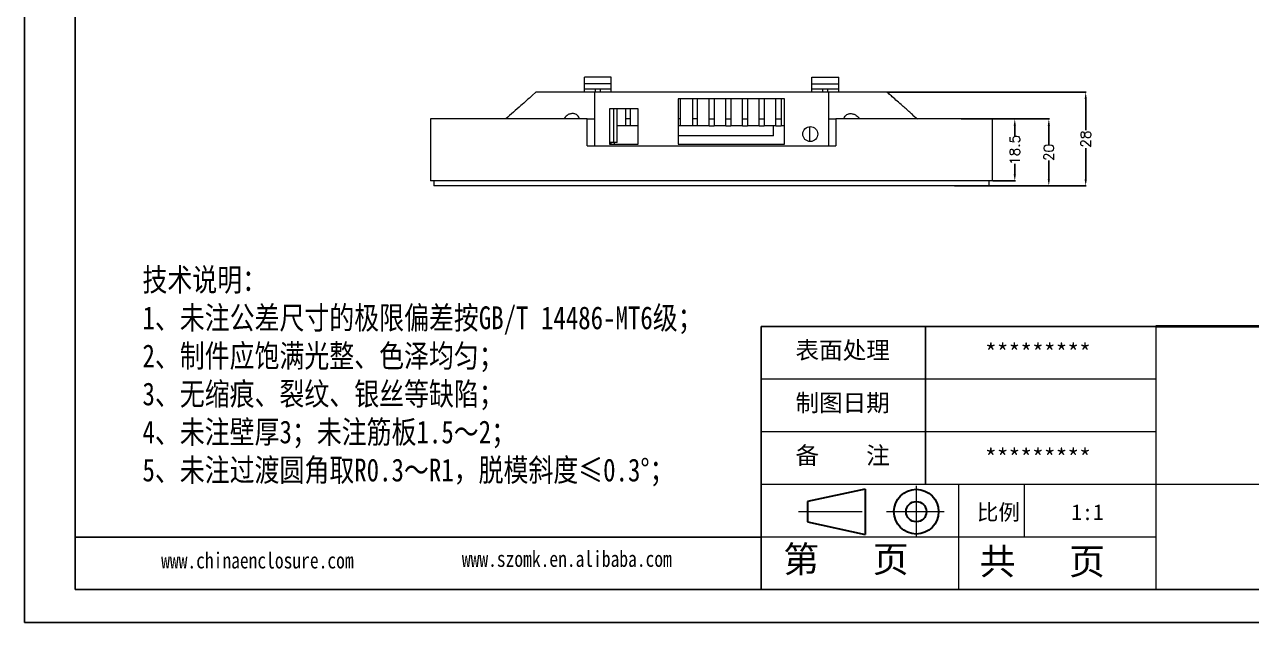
# Model space of a CAD drawing. Header units: inches. Extents: x 2104 to 4359, y 410 to 823.
# Drawn here: x 2800.5 to 3167.3, y 409.8 to 588.6 of the extents above; entities that cross this region are included whole.
import ezdxf

# ---------------------------------------------------------------- set-up
doc = ezdxf.new("R2010")
doc.units = ezdxf.units.IN
doc.linetypes.add('CENTER2', pattern=[28.575, 19.05, -3.175, 3.175, -3.175])
doc.layers.add('文字', color=81, linetype='Continuous')
for name, color, linetype, lineweight in [('粗实线', 7, 'Continuous', 30), ('细实线', 3, 'Continuous', 9), ('细点划线', 2, 'CENTER2', 9)]:
    doc.layers.add(name, color=color, linetype=linetype, lineweight=lineweight)
doc.styles.get("Standard").update_dxf_attribs({"font": 'txt', "bigfont": 'gbcbig.shx'})
doc.styles.add('宋体', font='', dxfattribs={"width": 0.8, "height": 3.5})
doc.styles.get('宋体').set_extended_font_data('SimSun')
doc.dimstyles.new('3', dxfattribs={"dimtxt": 3, "dimasz": 2, "dimexe": 0.18, "dimexo": 0.0625, "dimgap": 0.2, "dimtad": 0, "dimzin": 12, "dimdsep": 46, "dimtxsty": 'Standard', "dimcen": 1, "dimclrd": 3, "dimclre": 3, "dimadec": 0, "dimazin": 0, "dimtfac": 1, "dimtofl": 0, "dimtmove": 0, "dimatfit": 3, "dimfxl": 1, "dimtolj": 1, "dimtzin": 0, "dimarcsym": 0})

# ---------------------------------------------------------------- blocks, each defined once
blk = doc.blocks.new('*D203')
at = {"color": 3, "lineweight": -2}
for p, q in [((3083.92, 560.35), (3106.85, 560.35)), ((3106.67, 558.35), (3106.67, 552.8)), ((3106.67, 542.35), (3106.67, 547.9)), ((3083.92, 540.35), (3106.85, 540.35))]:
    blk.add_line(p, q, dxfattribs=at)
at = {"color": 3}
for points in [[(3106.34, 558.35), (3107.01, 558.35), (3106.67, 560.35)], [(3106.34, 542.35), (3107.01, 542.35), (3106.67, 540.35)]]:
    blk.add_solid(points, dxfattribs=at)
at = {"layer": 'Defpoints', "color": 0}
for p in [(3083.86, 560.35), (3106.67, 560.35), (3083.86, 540.35)]:
    blk.add_point(p, dxfattribs=at)
at = {"color": 0, "insert": (3106.67, 550.35), "char_height": 3, "attachment_point": 5, "rotation": 90}
blk.add_mtext('\\A1;20', dxfattribs=at)
blk = doc.blocks.new('*D204')
at = {"color": 3, "lineweight": -2}
for p, q in [((3080.46, 560.35), (3096.68, 560.35)), ((3096.5, 558.35), (3096.5, 555.3)), ((3096.5, 543.85), (3096.5, 546.9)), ((3089.93, 541.85), (3096.68, 541.85))]:
    blk.add_line(p, q, dxfattribs=at)
at = {"color": 3}
for points in [[(3096.16, 558.35), (3096.83, 558.35), (3096.5, 560.35)], [(3096.16, 543.85), (3096.83, 543.85), (3096.5, 541.85)]]:
    blk.add_solid(points, dxfattribs=at)
at = {"layer": 'Defpoints', "color": 0}
for p in [(3080.4, 560.35), (3096.5, 560.35), (3089.87, 541.85)]:
    blk.add_point(p, dxfattribs=at)
at = {"color": 0, "insert": (3096.5, 551.1), "char_height": 3, "attachment_point": 5, "rotation": 90}
blk.add_mtext('\\A1;18.5', dxfattribs=at)
blk = doc.blocks.new('*D205')
at = {"color": 3, "lineweight": -2}
for p, q in [((3058.43, 568.35), (3117.88, 568.35)), ((3117.7, 566.35), (3117.7, 557.05)), ((3117.7, 542.35), (3117.7, 551.65)), ((3078.45, 540.35), (3117.88, 540.35))]:
    blk.add_line(p, q, dxfattribs=at)
at = {"color": 3}
for points in [[(3117.37, 566.35), (3118.04, 566.35), (3117.7, 568.35)], [(3117.37, 542.35), (3118.04, 542.35), (3117.7, 540.35)]]:
    blk.add_solid(points, dxfattribs=at)
at = {"layer": 'Defpoints', "color": 0}
for p in [(3058.37, 568.35), (3117.7, 568.35), (3078.38, 540.35)]:
    blk.add_point(p, dxfattribs=at)
at = {"color": 0, "insert": (3117.7, 554.35), "char_height": 3, "attachment_point": 5, "rotation": 90}
blk.add_mtext('\\A1;28', dxfattribs=at)

msp = doc.modelspace()

# ---------------------------------------------------------------- linework, layer by layer
for p, q in [((2800.485, 822.657), (2800.485, 409.797)), ((2815.594, 812.827), (2815.594, 419.627)), ((2800.485, 600.936), (2800.485, 409.797)), ((3138.637, 498.267), (3020.677, 498.267)), ((3020.677, 419.627), (3020.677, 498.267)), ((3069.827, 451.083), (3069.827, 498.267)), ((3020.677, 435.355), (2815.594, 435.355)), ((2815.594, 419.627), (3374.557, 419.627)), ((2800.485, 409.797), (3384.387, 409.797)), ((2800.485, 409.797), (3070.81, 409.797))]:
    msp.add_line(p, q)
at = {"color": 7, "linetype": 'Continuous', "lineweight": 15}
for p, q in [((2967.87, 570.852), (2967.87, 572.852)), ((2975.87, 572.852), (2967.87, 572.852)), ((2975.87, 570.852), (2975.87, 572.852)), ((3035.87, 570.852), (3035.87, 572.852)), ((3035.87, 572.852), (3043.87, 572.852)), ((3043.87, 570.852), (3043.87, 572.852)), ((2975.87, 570.852), (2967.87, 570.852)), ((2967.87, 569.352), (2967.87, 570.852)), ((2967.87, 569.352), (2975.87, 569.352)), ((2967.87, 568.352), (2967.87, 569.352)), ((2971.12, 568.352), (2971.12, 569.352)), ((2972.62, 568.352), (2972.62, 569.352)), ((2975.87, 569.352), (2975.87, 570.852)), ((2975.87, 568.352), (2975.87, 569.352)), ((3035.87, 570.852), (3043.87, 570.852)), ((3035.87, 569.352), (3035.87, 570.852)), ((3035.87, 569.352), (3043.87, 569.352)), ((3035.87, 568.352), (3035.87, 569.352)), ((3039.12, 568.352), (3039.12, 569.352)), ((3040.62, 568.352), (3040.62, 569.352)), ((3043.87, 569.352), (3043.87, 570.852)), ((3043.87, 568.352), (3043.87, 569.352)), ((2953.37, 568.352), (2952.255, 567.362)), ((2968.37, 568.352), (2953.37, 568.352)), ((2970.87, 568.352), (2968.37, 568.352)), ((2970.87, 568.352), (2970.87, 560.352)), ((3040.87, 568.352), (2970.87, 568.352)), ((2995.87, 566.352), (2995.87, 552.852)), ((3027.67, 566.352), (2995.87, 566.352)), ((2996.62, 558.352), (2996.62, 566.352)), ((3000.12, 566.352), (3000.12, 558.352)), ((3001.62, 558.352), (3001.62, 566.352)), ((3005.12, 558.352), (3005.12, 566.352)), ((3006.62, 566.352), (3006.62, 558.352)), ((3010.12, 558.352), (3010.12, 566.352)), ((3011.62, 566.352), (3011.62, 558.352)), ((3015.12, 558.352), (3015.12, 566.352)), ((3016.62, 566.352), (3016.62, 558.352)), ((3020.12, 558.352), (3020.12, 566.352)), ((3021.62, 566.352), (3021.62, 558.352)), ((3025.12, 558.352), (3025.12, 566.352)), ((3026.62, 566.352), (3026.62, 558.352)), ((3027.67, 552.852), (3027.67, 566.352)), ((3043.37, 568.352), (3040.87, 568.352)), ((3040.87, 560.352), (3040.87, 568.352)), ((3058.37, 568.352), (3043.37, 568.352)), ((3058.37, 568.352), (3058.841, 567.934)), ((2983.87, 563.352), (2975.37, 563.352)), ((2975.37, 563.352), (2975.37, 552.852)), ((2976.62, 553.352), (2976.62, 563.352)), ((2977.62, 553.352), (2977.62, 563.352)), ((2980.12, 563.352), (2980.12, 558.352)), ((2981.62, 558.352), (2981.62, 563.352)), ((2983.87, 552.852), (2983.87, 563.352)), ((3066.163, 561.425), (3067.37, 560.352)), ((2921.87, 560.352), (2921.87, 541.852)), ((2968.706, 560.352), (2921.87, 560.352)), ((2968.706, 552.352), (2968.706, 560.352)), ((2968.706, 560.352), (2970.87, 560.352)), ((2970.87, 560.352), (2970.87, 552.352)), ((2980.12, 558.352), (2977.62, 558.352)), ((2981.62, 560.352), (2980.12, 560.352)), ((2981.62, 558.352), (2980.12, 558.352)), ((2983.87, 558.352), (2981.62, 558.352)), ((2996.62, 560.352), (2995.87, 560.352)), ((2996.62, 558.352), (2995.87, 558.352)), ((3000.12, 558.352), (2996.62, 558.352)), ((3001.62, 560.352), (3000.12, 560.352)), ((3001.62, 558.352), (3000.12, 558.352)), ((3005.12, 558.352), (3001.62, 558.352)), ((3005.12, 560.352), (3006.62, 560.352)), ((3005.12, 558.352), (3006.62, 558.352)), ((3010.12, 558.352), (3006.62, 558.352)), ((3010.12, 560.352), (3011.62, 560.352)), ((3010.12, 558.352), (3011.62, 558.352)), ((3015.12, 558.352), (3011.62, 558.352)), ((3015.12, 560.352), (3016.62, 560.352)), ((3015.12, 558.352), (3016.62, 558.352)), ((3020.12, 558.352), (3016.62, 558.352)), ((3020.12, 560.352), (3021.62, 560.352)), ((3020.12, 558.352), (3021.62, 558.352)), ((3025.12, 558.352), (3021.62, 558.352)), ((3024.37, 555.352), (3024.37, 558.352)), ((3025.12, 560.352), (3026.62, 560.352)), ((3025.12, 558.352), (3026.62, 558.352)), ((3027.67, 558.352), (3026.62, 558.352)), ((3035.12, 558.088), (3035.12, 553.616)), ((3040.87, 552.352), (3040.87, 560.352)), ((3040.87, 560.352), (3043.033, 560.352)), ((3043.033, 560.352), (3043.033, 552.352)), ((3089.87, 560.352), (3043.033, 560.352)), ((3089.87, 541.852), (3089.87, 560.352)), ((3024.37, 555.352), (2995.87, 555.352)), ((2968.706, 552.352), (3043.033, 552.352)), ((2976.62, 553.352), (2975.37, 553.352)), ((2975.37, 552.852), (2983.87, 552.852)), ((2975.87, 552.852), (2975.87, 553.352)), ((2977.62, 553.352), (2976.62, 553.352)), ((2976.87, 552.852), (2976.87, 553.352)), ((2995.87, 552.852), (3027.67, 552.852)), ((3089.87, 541.852), (2921.87, 541.852)), ((2922.87, 541.852), (2922.87, 540.352)), ((3088.87, 540.352), (2922.87, 540.352)), ((3088.87, 540.352), (3088.87, 541.852))]:
    msp.add_line(p, q, dxfattribs=at)
msp.add_circle((3035.37, 555.852), 2.25, dxfattribs=at)
for points, knots in [([(2952.255, 567.362), (2951.123, 566.356), (2948.467, 563.995), (2945.864, 561.681), (2944.37, 560.352)], [0, 0, 0, 0, 0.4260442, 1, 1, 1, 1]), ([(3066.163, 561.425), (3065.82, 561.73), (3065.129, 562.344), (3064.022, 563.328), (3062.741, 564.467), (3061.343, 565.709), (3060.011, 566.893), (3059.182, 567.63), (3058.841, 567.934)], [0, 0, 0, 0, 0.1525372, 0.307243, 0.4549758, 0.6525293, 0.8566891, 1, 1, 1, 1]), ([(2966.347, 560.352), (2966.316, 560.55), (2966.256, 560.742), (2966.067, 561.109), (2965.937, 561.286), (2965.603, 561.596), (2965.396, 561.733), (2965.029, 561.878), (2964.895, 561.917), (2964.62, 561.969), (2964.477, 561.982), (2964.178, 561.982), (2964.028, 561.968), (2963.732, 561.916), (2963.584, 561.877), (2963.303, 561.78), (2963.167, 561.721), (2962.91, 561.589), (2962.791, 561.517), (2962.452, 561.284), (2962.254, 561.107), (2961.924, 560.741), (2961.787, 560.55), (2961.678, 560.352)], [0, 0, 0, 0, 0.125, 0.125, 0.25, 0.25, 0.375, 0.375, 0.4375, 0.4375, 0.5, 0.5, 0.5625, 0.5625, 0.625, 0.625, 0.6875, 0.6875, 0.75, 0.75, 0.875, 0.875, 1, 1, 1, 1]), ([(3045.392, 560.352), (3045.423, 560.55), (3045.484, 560.742), (3045.673, 561.109), (3045.803, 561.286), (3046.136, 561.596), (3046.344, 561.733), (3046.71, 561.878), (3046.844, 561.917), (3047.12, 561.969), (3047.263, 561.982), (3047.561, 561.982), (3047.711, 561.968), (3048.008, 561.916), (3048.156, 561.877), (3048.437, 561.78), (3048.572, 561.721), (3048.829, 561.589), (3048.949, 561.517), (3049.287, 561.284), (3049.485, 561.107), (3049.816, 560.741), (3049.952, 560.55), (3050.062, 560.352)], [0, 0, 0, 0, 0.125, 0.125, 0.25, 0.25, 0.375, 0.375, 0.4375, 0.4375, 0.5, 0.5, 0.5625, 0.5625, 0.625, 0.625, 0.6875, 0.6875, 0.75, 0.75, 0.875, 0.875, 1, 1, 1, 1])]:
    msp.add_open_spline(points, degree=3, knots=knots, dxfattribs=at)
at = {"layer": '粗实线', "color": 7, "lineweight": 40}
msp.add_line((3374.557, 498.267), (3138.637, 498.267), dxfattribs=at)
at = {"layer": '粗实线', "color": 7}
for p, q in [((3051.761, 449.612), (3034.576, 445.969)), ((3051.761, 449.612), (3051.761, 436.144)), ((3034.576, 445.969), (3034.576, 439.892)), ((3034.576, 439.892), (3051.761, 436.144))]:
    msp.add_line(p, q, dxfattribs=at)
for radius in [6.681, 3.039]:
    msp.add_circle((3067.056, 442.931), radius, dxfattribs=at)
at = {"layer": '细实线', "color": 7}
for p, q in [((3138.637, 498.267), (3138.637, 419.627)), ((3138.637, 482.539), (3020.677, 482.539)), ((3138.637, 466.811), (3020.677, 466.811)), ((3374.557, 451.083), (3020.677, 451.083)), ((3079.657, 451.083), (3079.657, 419.627)), ((3099.317, 451.083), (3099.317, 435.355)), ((3138.637, 435.355), (3020.677, 435.355))]:
    msp.add_line(p, q, dxfattribs=at)
at = {"layer": '细点划线', "color": 7}
for p, q in [((3067.056, 450.622), (3067.056, 435.355)), ((3031.836, 442.931), (3053.078, 442.931)), ((3058.121, 442.931), (3075.389, 442.931))]:
    msp.add_line(p, q, dxfattribs=at)

# ---------------------------------------------------------------- texts
at = {"char_height": 5.17242, "width": 2939.74597, "attachment_point": 1}
for s, insert in [('{\\fSimHei|b0|i0|c134|p49;表面处理}', (3030.934, 493.804)), ('{\\fSimHei|b0|i0|c134|p49;*********}', (3087.586, 493.139)), ('{\\fSimHei|b0|i0|c134|p49;制图日期}', (3030.934, 478.076)), ('{\\fSimHei|b0|i0|c134|p49;备    注}', (3030.934, 462.348)), ('{\\fSimHei|b0|i0|c134|p49;*********}', (3087.586, 461.683))]:
    msp.add_mtext(s, dxfattribs=dict(at, insert=insert))
at = {"layer": '文字', "color": 0, "attachment_point": 1, "style": '宋体'}
for s, insert, char_height, width in [('{\\H1.111x;技术说明：\\P1、未注公差尺寸的极限偏差按GB/T 14486-MT6级；\\P2、制件应饱满光整、色泽均匀；\\P3、无缩痕、裂纹、银丝等缺陷；\\P4、未注壁厚3；未注筋板1.5～2；\\P5、未注过渡圆角取R0.3～R1，脱模斜度≤0.3%%D；}', (2835.738, 515.697), 6.14375, 223.77603), ('www.chinaenclosure.com', (2841.325, 430.753), 4.80578, 84.43291), ('www.szomk.en.alibaba.com', (2931.214, 431.229), 4.80578, 84.43291)]:
    msp.add_mtext(s, dxfattribs=dict(at, insert=insert, char_height=char_height, width=width))
at = {"layer": '细实线', "color": 7, "attachment_point": 1}
for s, insert, char_height, width in [('{\\fSimSun|b0|i0|c134|p54;比例}', (3085.162, 445.127), 4.7184, 20.71231), ('{\\fSimSun|b0|i0|c134|p54;1:1}', (3113.423, 445.127), 4.7184, 20.71231), ('{\\fSimSun|b0|i0|c134|p54;第   页}', (3027.294, 432.652), 7.864, 58.98), ('{\\fSimSun|b0|i0|c134|p54; 共   页}', (3080.619, 431.984), 7.864, 58.98)]:
    msp.add_mtext(s, dxfattribs=dict(at, insert=insert, char_height=char_height, width=width))

# ---------------------------------------------------------------- dimensions: what is measured, and where the dimension line sits
for base, p1, p2, picture, middle in [((3117.705, 568.352), (3078.383, 540.352), (3058.37, 568.352), '*D205', (3117.705, 554.352)), ((3096.498, 560.352), (3089.87, 541.852), (3080.396, 560.352), '*D204', (3096.498, 551.102)), ((3106.673, 560.352), (3083.862, 540.352), (3083.862, 560.352), '*D203', (3106.673, 550.352))]:
    dim = msp.add_linear_dim(base=base, p1=p1, p2=p2, angle=90, dimstyle='3')
    dim.commit()
    dim.dimension.update_dxf_attribs({"geometry": picture, "text_midpoint": middle})

doc.saveas('drawing.dxf')
